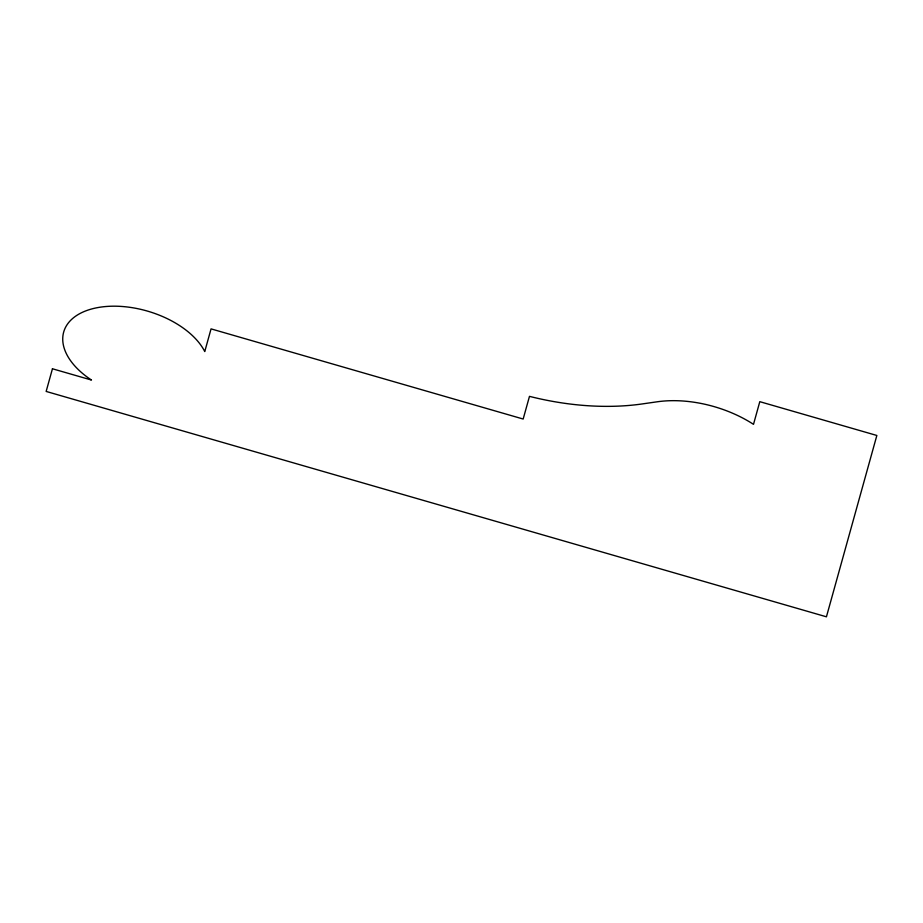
<?xml version="1.0" encoding="UTF-8"?>
<svg xmlns="http://www.w3.org/2000/svg" width="923" height="923" viewBox="0 0 923 923"><rect width="100%" height="100%" fill="white"/><g stroke="black" fill="none" stroke-linecap="round" stroke-linejoin="round"><path stroke-width="1.38" d="M52.449 368.773L46.15 391.433L826.431 616.806L876.85 435.471L759.802 401.667L753.503 424.338A91.619 53.073 16.4 0 0 657.372 401.77L642.062 403.962A199.322 115.456 16.4 0 1 529.479 396.359L523.168 419.03L211.055 328.876L204.756 351.548A75.005 43.45 16.4 0 0 93.004 308.617A75.005 43.45 16.4 0 0 91.469 380.034L52.449 368.773"/></g></svg>
